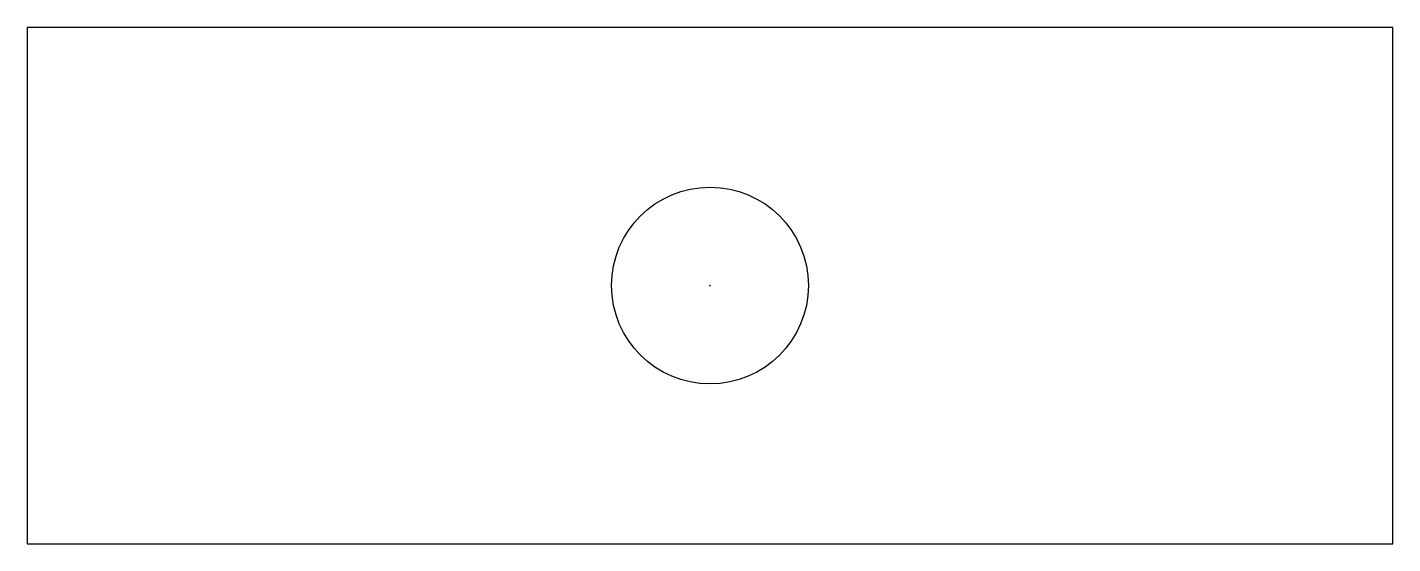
# Model space of a CAD drawing. Header units: centimetres. Extents: x 0 to 24.6, y 0 to 4.3.
# Drawn here: x 13.45 to 24.55, y 0.12 to 4.32 of the extents above; entities outside this region: 1.
import ezdxf

# ---------------------------------------------------------------- set-up
doc = ezdxf.new("R2010")
doc.units = ezdxf.units.CM
doc.header["$MEASUREMENT"] = 0
doc.layers.add('dimensions v4_Sketch1', color=7, linetype='Continuous')

msp = doc.modelspace()

# ---------------------------------------------------------------- linework, layer by layer
at = {"layer": 'dimensions v4_Sketch1'}
for p, q in [((13.45, 4.315), (13.45, 0.115)), ((24.55, 4.315), (13.45, 4.315)), ((24.55, 0.115), (24.55, 4.315)), ((13.45, 0.115), (24.55, 0.115))]:
    msp.add_line(p, q, dxfattribs=at)
msp.add_circle((19, 2.215), 0.8, dxfattribs=at)
for p in [(19, 2.215), (0, 0)]:
    msp.add_point(p, dxfattribs=at)

doc.saveas('drawing.dxf')
